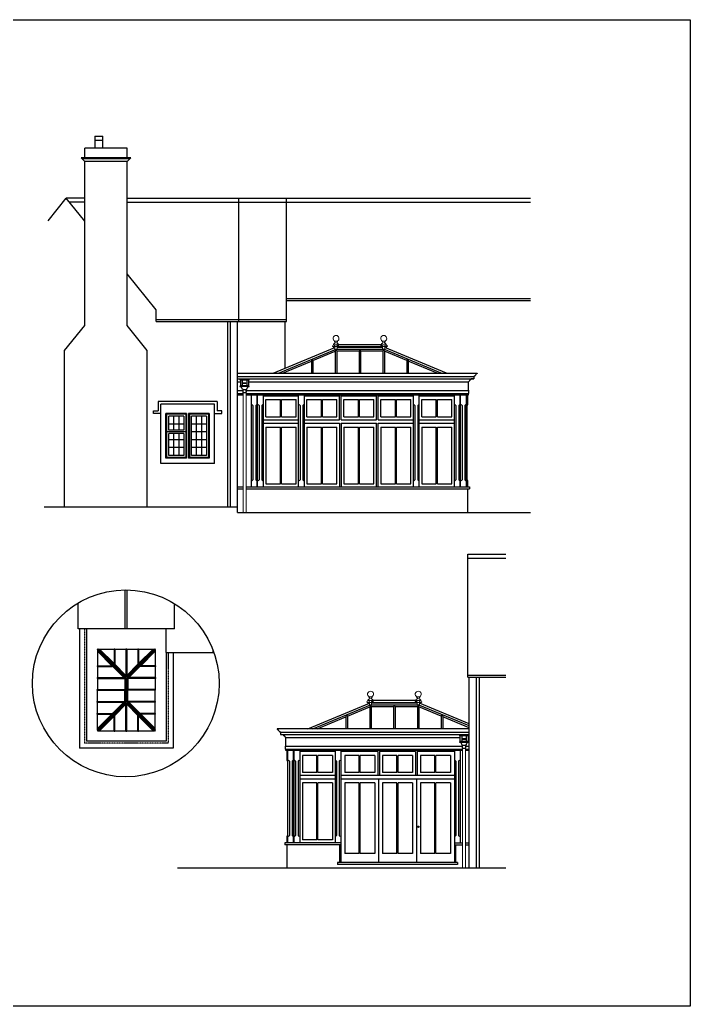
# Model space of a CAD drawing. Header units: millimetres. Extents: x -38686 to 870903, y -23218 to 232707.
# Drawn here: x 15591 to 32467, y -23218 to 1592 of the extents above; entities that cross this region are included whole.
import ezdxf

# ---------------------------------------------------------------- set-up
doc = ezdxf.new("R2010")
doc.units = ezdxf.units.MM
doc.header["$LTSCALE"] = 10
doc.linetypes.add('DASHED', pattern=[19.05, 12.7, -6.35])
for name, color, linetype in [('18 - Ladder Beam', 6, 'Continuous'), ('40 - Detail Outline', 142, 'Continuous'), ('Map', 7, 'Continuous'), ('Orangery', 251, 'Continuous'), ('PDF6_Geometry', 7, 'Continuous')]:
    doc.layers.add(name, color=color, linetype=linetype)

msp = doc.modelspace()

# ---------------------------------------------------------------- linework, layer by layer
at = {"color": 140, "linetype": 'Continuous', "lineweight": 5, "ltscale": 10, "transparency": 33554687}
for p, q in [((23519.297, -6491.071), (23584.297, -6491.071)), ((24784.297, -6491.071), (24719.297, -6491.071)), ((24387.994, -15437.868), (24452.994, -15437.868)), ((25652.994, -15437.868), (25587.994, -15437.868))]:
    msp.add_line(p, q, dxfattribs=at)
at = {"color": 140, "transparency": 33554687}
for p, q in [((21134.094, -7435.732), (21134.094, -7458.532)), ((21191.857, -7435.732), (21191.857, -7635.732)), ((21306.33, -7435.732), (21306.33, -7635.732)), ((21364.094, -7435.732), (21364.094, -7458.532)), ((21145.094, -7470.532), (21142.094, -7470.532)), ((21353.094, -7470.532), (21145.094, -7470.532)), ((21145.094, -7470.532), (21145.094, -7615.732)), ((21353.094, -7615.732), (21145.094, -7615.732)), ((21353.094, -7635.732), (21145.094, -7635.732)), ((21353.094, -7470.532), (21353.094, -7615.732)), ((21356.094, -7470.532), (21353.094, -7470.532)), ((21210.994, -7705.732), (21199.094, -7705.732)), ((21299.094, -7705.732), (21287.194, -7705.732)), ((26657.711, -16382.528), (26657.711, -16405.328)), ((26668.711, -16417.328), (26665.711, -16417.328)), ((26876.711, -16417.328), (26668.711, -16417.328)), ((26668.711, -16417.328), (26668.711, -16562.528)), ((26876.711, -16562.528), (26668.711, -16562.528)), ((26876.711, -16582.528), (26668.711, -16582.528)), ((26715.475, -16382.528), (26715.475, -16582.528)), ((26829.947, -16382.528), (26829.947, -16582.528)), ((26876.711, -16417.328), (26876.711, -16562.528)), ((26879.711, -16417.328), (26876.711, -16417.328)), ((26887.711, -16382.528), (26887.711, -16405.328)), ((26734.611, -16652.528), (26722.711, -16652.528)), ((26822.711, -16652.528), (26810.811, -16652.528))]:
    msp.add_line(p, q, dxfattribs=at)
for points in [[(21292.344, -7725.232), (21292.344, -7716.232, 0.414213562), (21291.844, -7715.732), (21206.344, -7715.732, 0.414213562), (21205.844, -7716.232), (21205.844, -7725.232)], [(21205.844, -7771.732), (21205.844, -7780.732, 0.414213562), (21206.344, -7781.232), (21291.844, -7781.232, 0.414213562), (21292.344, -7780.732), (21292.344, -7771.732)], [(26815.961, -16672.028), (26815.961, -16663.028, 0.414213562), (26815.461, -16662.528), (26729.961, -16662.528, 0.414213562), (26729.461, -16663.028), (26729.461, -16672.028)], [(26729.461, -16718.528), (26729.461, -16727.528, 0.414213562), (26729.961, -16728.028), (26815.461, -16728.028, 0.414213562), (26815.961, -16727.528), (26815.961, -16718.528)]]:
    msp.add_lwpolyline(points, format="xyb", dxfattribs=at)
for points in [[(21205.844, -7735.232), (21205.844, -7761.732)], [(21210.994, -7715.732), (21210.994, -7705.732)], [(21287.194, -7705.732), (21287.194, -7715.732)], [(21292.344, -7761.732), (21292.344, -7735.232)], [(26729.461, -16682.028), (26729.461, -16708.528)], [(26734.611, -16662.528), (26734.611, -16652.528)], [(26810.811, -16652.528), (26810.811, -16662.528)], [(26815.961, -16708.528), (26815.961, -16682.028)]]:
    msp.add_lwpolyline(points, dxfattribs=at)
for centre, radius, start, end in [((21126.629, -7472.175), 15.552, 6.0652185, 61.3149165), ((21139.372, -7626.185), 5.297, 81.0991638, 175.0933338), ((21139.372, -7625.279), 5.297, 184.9066662, 278.9008362), ((21145.525, -7621.049), 5.335, 94.6394243, 178.9497316), ((21145.525, -7630.414), 5.335, 181.0502684, 265.3605757), ((21116.664, -7713.492), 82.794, 5.3780282, 69.9172131), ((21381.523, -7713.492), 82.794, 110.0827869, 174.6219718), ((21352.662, -7621.049), 5.335, 1.0502684, 85.3605757), ((21352.662, -7630.414), 5.335, 274.6394243, 358.9497316), ((21371.559, -7472.175), 15.552, 118.6850835, 173.9347815), ((21358.816, -7626.185), 5.297, 4.9066662, 98.9008362), ((21358.816, -7625.279), 5.297, 261.0991638, 355.0933338), ((21205.844, -7730.232), 5, 90, 270), ((21205.844, -7766.732), 5, 90, 270), ((21292.344, -7730.232), 5, 270, 90), ((21292.344, -7766.732), 5, 270, 90), ((26650.246, -16418.972), 15.552, 6.0652185, 61.3149165), ((26662.989, -16572.982), 5.297, 81.0991638, 175.0933338), ((26662.989, -16572.075), 5.297, 184.9066662, 278.9008362), ((26669.142, -16567.846), 5.335, 94.6394243, 178.9497316), ((26669.142, -16577.211), 5.335, 181.0502684, 265.3605757), ((26640.281, -16660.288), 82.794, 5.3780282, 69.9172131), ((26905.141, -16660.288), 82.794, 110.0827869, 174.6219718), ((26876.279, -16567.846), 5.335, 1.0502684, 85.3605757), ((26876.279, -16577.211), 5.335, 274.6394243, 358.9497316), ((26895.176, -16418.972), 15.552, 118.6850835, 173.9347815), ((26882.433, -16572.982), 5.297, 4.9066662, 98.9008362), ((26882.433, -16572.075), 5.297, 261.0991638, 355.0933338), ((26729.461, -16677.028), 5, 90, 270), ((26729.461, -16713.528), 5, 90, 270), ((26815.961, -16677.028), 5, 270, 90), ((26815.961, -16713.528), 5, 270, 90)]:
    msp.add_arc(centre, radius, start, end, dxfattribs=at)
at = {"layer": '18 - Ladder Beam', "color": 140, "ltscale": 20, "transparency": 33554687}
for points in [[(21285.094, -7559.274), (21213.094, -7559.274), (21213.094, -7537.274), (21285.094, -7537.274)], [(26808.711, -16506.071), (26736.711, -16506.071), (26736.711, -16484.071), (26808.711, -16484.071)]]:
    msp.add_lwpolyline(points, close=True, dxfattribs=at)
at = {"layer": '40 - Detail Outline', "color": 140, "linetype": 'Continuous', "lineweight": 5, "transparency": 33554687}
for p, q in [((23484.297, -6628.071), (23484.297, -6665.962)), ((23523.838, -6628.071), (23523.838, -6703.703)), ((23579.757, -6628.071), (23579.757, -6692.129)), ((24723.838, -6628.071), (24723.838, -6692.129)), ((24779.757, -6628.071), (24779.757, -6703.703)), ((24819.297, -6628.071), (24819.297, -6665.962)), ((24352.994, -15574.868), (24352.994, -15612.759)), ((24392.535, -15574.868), (24392.535, -15650.5)), ((24448.454, -15574.868), (24448.454, -15638.925)), ((25592.535, -15574.868), (25592.535, -15638.925)), ((25648.454, -15574.868), (25648.454, -15650.5)), ((25687.994, -15574.868), (25687.994, -15612.759))]:
    msp.add_line(p, q, dxfattribs=at)
at = {"layer": '40 - Detail Outline', "color": 140, "linetype": 'Continuous', "lineweight": 5, "ltscale": 10, "transparency": 33554687}
for p, q in [((23612.375, -6628.067), (24673.047, -6628.071)), ((24481.073, -15574.864), (25541.744, -15574.868))]:
    msp.add_line(p, q, dxfattribs=at)
at = {"layer": '40 - Detail Outline', "color": 140, "ltscale": 10, "transparency": 33554687}
for p, q in [((24688.297, -6584.071), (23615.297, -6584.071)), ((21071.797, -7292.732), (27102.797, -7292.732)), ((21071.797, -7377.732), (27032.797, -7377.732)), ((21071.797, -7435.732), (27015.797, -7435.732)), ((21071.797, -7510.732), (21145.094, -7510.732)), ((21353.094, -7510.732), (26891.797, -7510.732)), ((25556.994, -15530.868), (24483.994, -15530.868)), ((22139.494, -16324.528), (26900.494, -16324.528)), ((22154.494, -16382.528), (26900.494, -16382.528)), ((22280.494, -16457.528), (26668.711, -16457.528)), ((26876.711, -16457.528), (26900.494, -16457.528))]:
    msp.add_line(p, q, dxfattribs=at)
at = {"layer": '40 - Detail Outline', "color": 140, "lineweight": 5, "ltscale": 10, "transparency": 33554687}
for p, q in [((21210.994, -7781.232), (21210.994, -10797.732)), ((21287.194, -7781.232), (21287.194, -10797.732)), ((26734.611, -16728.028), (26734.611, -19744.528)), ((26810.811, -16728.028), (26810.811, -19744.528))]:
    msp.add_line(p, q, dxfattribs=at)
at = {"layer": '40 - Detail Outline', "color": 140, "linetype": 'Continuous', "lineweight": 5, "ltscale": 10, "transparency": 33554687}
for points in [[(23488.297, -6584.071, -0.414213562), (23484.297, -6580.071, -0.322092217), (23495.797, -6564.071), (23495.797, -6553.071, 0.000000105), (23495.797, -6553.071, 0.067458989), (23511.315, -6550.968, 0.079812445), (23523.374, -6545.456, 0.107118114), (23532.131, -6536.414, 0.139887381), (23534.797, -6527.071, 0.000001589), (23534.797, -6527.071, 0.120011217), (23533.533, -6521.88, 0.104956733), (23529.672, -6517.172, 0.088922687), (23524.158, -6514.178, 0.080166898), (23517.297, -6513.071), (23517.297, -6505.071), (23512.26, -6505.071), (23511.761, -6504.602, -0.292778523), (23519.297, -6491.071, -0.797723237), (23551.797, -6348.479, -0.797723237), (23584.297, -6491.071, -0.292778523), (23591.834, -6504.602), (23591.335, -6505.071), (23586.297, -6505.071), (23586.297, -6513.071, 0.080166898), (23579.437, -6514.178, 0.088922687), (23573.923, -6517.172, 0.104956733), (23570.061, -6521.88, 0.120011217), (23568.797, -6527.071, 0.000001589), (23568.797, -6527.071, 0.139887381), (23571.463, -6536.414, 0.107118114), (23580.22, -6545.456, 0.079812445), (23592.28, -6550.968, 0.067458989), (23607.797, -6553.071, 0.000000105), (23607.797, -6553.071), (23607.797, -6564.071, -0.322092217), (23619.297, -6580.071, -0.414213562), (23615.297, -6584.071)], [(24815.297, -6584.071, 0.414213562), (24819.297, -6580.071, 0.322092217), (24807.797, -6564.071), (24807.797, -6553.071, -0.000000105), (24807.797, -6553.071, -0.067458989), (24792.28, -6550.968, -0.079812445), (24780.22, -6545.456, -0.107118114), (24771.463, -6536.414, -0.139887381), (24768.797, -6527.071, -0.000001589), (24768.797, -6527.071, -0.120011217), (24770.061, -6521.88, -0.104956733), (24773.923, -6517.172, -0.088922687), (24779.437, -6514.178, -0.080166898), (24786.297, -6513.071), (24786.297, -6505.071), (24791.335, -6505.071), (24791.834, -6504.602, 0.292778523), (24784.297, -6491.071, 0.797723237), (24751.797, -6348.479, 0.797723237), (24719.297, -6491.071, 0.292778523), (24711.761, -6504.602), (24712.26, -6505.071), (24717.297, -6505.071), (24717.297, -6513.071, -0.080166898), (24724.158, -6514.178, -0.088922687), (24729.672, -6517.172, -0.104956733), (24733.533, -6521.88, -0.120011217), (24734.797, -6527.071, -0.000001589), (24734.797, -6527.071, -0.139887381), (24732.131, -6536.414, -0.107118114), (24723.374, -6545.456, -0.079812445), (24711.315, -6550.968, -0.067458989), (24695.797, -6553.071, -0.000000105), (24695.797, -6553.071), (24695.797, -6564.071, 0.322092217), (24684.297, -6580.071, 0.414213562), (24688.297, -6584.071)], [(24356.994, -15530.868, -0.414213562), (24352.994, -15526.868, -0.322092217), (24364.494, -15510.868), (24364.494, -15499.868, 0.000000105), (24364.494, -15499.868, 0.067458989), (24380.012, -15497.765, 0.079812445), (24392.071, -15492.253, 0.107118114), (24400.828, -15483.211, 0.139887381), (24403.494, -15473.868, 0.000001589), (24403.494, -15473.868, 0.120011217), (24402.23, -15468.677, 0.104956733), (24398.369, -15463.969, 0.088922687), (24392.855, -15460.975, 0.080166898), (24385.994, -15459.868), (24385.994, -15451.868), (24380.957, -15451.868), (24380.458, -15451.399, -0.292778523), (24387.994, -15437.868, -0.797723237), (24420.494, -15295.276, -0.797723237), (24452.994, -15437.868, -0.292778523), (24460.531, -15451.399), (24460.032, -15451.868), (24454.994, -15451.868), (24454.994, -15459.868, 0.080166898), (24448.134, -15460.975, 0.088922687), (24442.62, -15463.969, 0.104956733), (24438.759, -15468.677, 0.120011217), (24437.494, -15473.868, 0.000001589), (24437.494, -15473.868, 0.139887381), (24440.16, -15483.211, 0.107118114), (24448.917, -15492.253, 0.079812445), (24460.977, -15497.765, 0.067458989), (24476.494, -15499.868, 0.000000105), (24476.494, -15499.868), (24476.494, -15510.868, -0.322092217), (24487.994, -15526.868, -0.414213562), (24483.994, -15530.868)], [(25683.994, -15530.868, 0.414213562), (25687.994, -15526.868, 0.322092217), (25676.494, -15510.868), (25676.494, -15499.868, -0.000000105), (25676.494, -15499.868, -0.067458989), (25660.977, -15497.765, -0.079812445), (25648.917, -15492.253, -0.107118114), (25640.16, -15483.211, -0.139887381), (25637.494, -15473.868, -0.000001589), (25637.494, -15473.868, -0.120011217), (25638.759, -15468.677, -0.104956733), (25642.62, -15463.969, -0.088922687), (25648.134, -15460.975, -0.080166898), (25654.994, -15459.868), (25654.994, -15451.868), (25660.032, -15451.868), (25660.531, -15451.399, 0.292778523), (25652.994, -15437.868, 0.797723237), (25620.494, -15295.276, 0.797723237), (25587.994, -15437.868, 0.292778523), (25580.458, -15451.399), (25580.957, -15451.868), (25585.994, -15451.868), (25585.994, -15459.868, -0.080166898), (25592.855, -15460.975, -0.088922687), (25598.369, -15463.969, -0.104956733), (25602.23, -15468.677, -0.120011217), (25603.494, -15473.868, -0.000001589), (25603.494, -15473.868, -0.139887381), (25600.828, -15483.211, -0.107118114), (25592.071, -15492.253, -0.079812445), (25580.012, -15497.765, -0.067458989), (25564.494, -15499.868, -0.000000105), (25564.494, -15499.868), (25564.494, -15510.868, 0.322092217), (25552.994, -15526.868, 0.414213562), (25556.994, -15530.868)]]:
    msp.add_lwpolyline(points, format="xyb", close=True, dxfattribs=at)
at = {"layer": '40 - Detail Outline', "color": 140, "linetype": 'Continuous', "lineweight": 5, "transparency": 33554687}
for points in [[(23551.797, -6584.071), (23496.797, -6584.071), (23488.192, -6584.977, 0.383818949), (23487.297, -6585.972), (23487.297, -6591.095, -0.402186509), (23486.338, -6592.094, 0.344319028), (23460.538, -6614.023, 0.475043803), (23471.987, -6628.071), (23473.047, -6628.071), (23551.797, -6628.071)], [(24751.797, -6584.071), (24806.797, -6584.071), (24815.402, -6584.977, -0.383818949), (24816.297, -6585.972), (24816.297, -6591.095, 0.402186509), (24817.256, -6592.094, -0.344319028), (24843.057, -6614.023, -0.475043803), (24831.607, -6628.071), (24830.547, -6628.071), (24751.797, -6628.071)], [(24420.494, -15530.868), (24365.494, -15530.868), (24356.89, -15531.774, 0.383818949), (24355.994, -15532.768), (24355.994, -15537.892, -0.402186509), (24355.035, -15538.891, 0.344319028), (24329.235, -15560.82, 0.475043803), (24340.684, -15574.868), (24341.744, -15574.868), (24420.494, -15574.868)], [(25620.494, -15530.868), (25675.494, -15530.868), (25684.099, -15531.774, -0.383818949), (25684.994, -15532.768), (25684.994, -15537.892, 0.402186509), (25685.953, -15538.891, -0.344319028), (25711.754, -15560.82, -0.475043803), (25700.304, -15574.868), (25699.244, -15574.868), (25620.494, -15574.868)]]:
    msp.add_lwpolyline(points, format="xyb", dxfattribs=at)
for points in [[(23551.797, -6584.071), (23606.797, -6584.071)], [(23612.328, -6628.071), (23551.797, -6628.071)], [(24671.987, -6628.071), (24673.047, -6628.071), (24751.797, -6628.071)], [(24751.797, -6584.071), (24696.797, -6584.071)], [(24420.494, -15530.868), (24475.494, -15530.868)], [(24481.025, -15574.868), (24420.494, -15574.868)], [(25540.684, -15574.868), (25541.744, -15574.868), (25620.494, -15574.868)], [(25620.494, -15530.868), (25565.494, -15530.868)]]:
    msp.add_lwpolyline(points, dxfattribs=at)
at = {"layer": '40 - Detail Outline', "color": 140, "ltscale": 10, "transparency": 33554687}
for points in [[(23486.248, -6762.569), (23486.248, -6762.206)], [(21071.797, -7731.483), (21201.003, -7731.483)], [(21071.797, -7807.732), (21210.994, -7807.732)], [(21287.194, -7807.732), (26889.797, -7807.732)], [(21297.185, -7731.483), (26895.797, -7731.483)], [(24354.945, -15709.366), (24354.945, -15709.003)], [(22276.494, -16678.28), (26724.62, -16678.28)], [(22282.494, -16754.528), (26734.611, -16754.528)], [(26810.811, -16754.528), (26900.494, -16754.528)], [(26820.802, -16678.28), (26900.494, -16678.28)]]:
    msp.add_lwpolyline(points, dxfattribs=at)
at = {"layer": '40 - Detail Outline', "color": 140, "linetype": 'Continuous', "transparency": 33554687}
for points in [[(27102.797, -7292.732), (27102.797, -7307.732, 0.335124978), (27067.797, -7335.232, -0.269594859), (27032.797, -7362.732), (27032.797, -7377.732, 0.414213562), (27017.797, -7392.732), (27017.797, -7435.732), (26951.797, -7435.732, -0.414213562), (26914.797, -7472.732), (26914.797, -7487.732, 0.414213562), (26891.797, -7510.732), (26881.797, -7510.732)], [(22069.494, -16239.528), (22069.494, -16254.528, -0.335124978), (22104.494, -16282.028, 0.269594859), (22139.494, -16309.528), (22139.494, -16324.528, -0.414213562), (22154.494, -16339.528), (22154.494, -16382.528), (22220.494, -16382.528, 0.414213562), (22257.494, -16419.528), (22257.494, -16434.528, -0.414213562), (22280.494, -16457.528), (22290.494, -16457.528)]]:
    msp.add_lwpolyline(points, format="xyb", dxfattribs=at)
at = {"layer": '40 - Detail Outline', "color": 140, "ltscale": 10, "transparency": 33554687}
for points in [[(26881.797, -7842.732), (26881.797, -7807.732), (26889.797, -7807.732), (26889.797, -7750.483, -0.414213562), (26895.797, -7744.483), (26895.797, -7731.483), (26881.799, -7727.732), (26881.797, -7510.732)], [(22290.494, -16789.528), (22290.494, -16754.528), (22282.494, -16754.528), (22282.494, -16697.28, 0.414213562), (22276.494, -16691.28), (22276.494, -16678.28), (22290.493, -16674.529), (22290.494, -16457.528)]]:
    msp.add_lwpolyline(points, format="xyb", dxfattribs=at)
at = {"layer": '40 - Detail Outline', "color": 140, "linetype": 'Continuous', "lineweight": 5, "transparency": 33554687}
for points in [[(23519.38, -6628.071), (23519.168, -6628.071), (23518.956, -6628.071), (23516.735, -6628.071), (23515.332, -6623.767), (23513.928, -6619.462), (23514.377, -6614.023), (23516.11, -6592.98), (23524.697, -6592.094), (23525.08, -6592.055), (23525.08, -6591.095), (23525.08, -6588.533), (23525.08, -6585.972), (23525.08, -6585.071), (23525.439, -6584.977), (23527.159, -6584.524), (23528.88, -6584.071)], [(24784.214, -6628.071), (24784.426, -6628.071), (24784.638, -6628.071), (24786.859, -6628.071), (24788.263, -6623.767), (24789.666, -6619.462), (24789.218, -6614.023), (24787.484, -6592.98), (24778.897, -6592.094), (24778.514, -6592.055), (24778.514, -6591.095), (24778.514, -6588.533), (24778.514, -6585.972), (24778.514, -6585.071), (24778.156, -6584.977), (24776.435, -6584.524), (24774.714, -6584.071)], [(24388.077, -15574.868), (24387.866, -15574.868), (24387.654, -15574.868), (24385.432, -15574.868), (24384.029, -15570.563), (24382.625, -15566.259), (24383.074, -15560.82), (24384.807, -15539.777), (24393.394, -15538.891), (24393.777, -15538.851), (24393.777, -15537.892), (24393.777, -15535.33), (24393.777, -15532.768), (24393.777, -15531.868), (24394.136, -15531.774), (24395.857, -15531.321), (24397.577, -15530.868)], [(25652.911, -15574.868), (25653.123, -15574.868), (25653.335, -15574.868), (25655.556, -15574.868), (25656.96, -15570.563), (25658.363, -15566.259), (25657.915, -15560.82), (25656.181, -15539.777), (25647.595, -15538.891), (25647.211, -15538.851), (25647.211, -15537.892), (25647.211, -15535.33), (25647.211, -15532.768), (25647.211, -15531.868), (25646.853, -15531.774), (25645.132, -15531.321), (25643.411, -15530.868)]]:
    msp.add_rational_spline(points, [1, 1, 1, 0.903262169747, 1, 0.903262169747, 1, 0.788020204157, 1, 0.721534869368, 1, 1, 1, 0.743197411366, 1, 1, 1], degree=2, knots=[0, 0, 0, 1, 1, 1.886968151, 1.886968151, 2.773936301, 2.773936301, 4.100355832, 4.100355832, 5.629915337, 5.629915337, 6.629915337, 6.629915337, 8.095834726, 8.095834726, 9.095834726, 9.095834726, 9.095834726], dxfattribs=at)
at = {"layer": '40 - Detail Outline', "color": 140, "linetype": 'Continuous', "transparency": 33554687}
for points in [[(23584.683, -6628.077), (23586.904, -6628.077), (23588.308, -6623.772), (23589.711, -6619.467), (23589.263, -6614.028), (23587.529, -6592.985), (23578.943, -6592.1), (23578.559, -6592.06), (23578.559, -6591.101), (23578.559, -6588.539), (23578.559, -6585.977), (23578.559, -6585.077), (23578.201, -6584.983), (23576.48, -6584.53), (23574.759, -6584.077)], [(23612.183, -6628.077), (23614.404, -6628.077), (23615.808, -6623.772), (23617.211, -6619.467), (23616.763, -6614.028), (23615.029, -6592.985), (23606.443, -6592.1), (23606.059, -6592.06), (23606.059, -6591.101), (23606.059, -6588.539), (23606.059, -6585.977), (23606.059, -6585.077), (23605.701, -6584.983), (23603.98, -6584.53), (23602.259, -6584.077)], [(24691.411, -6628.077), (24689.19, -6628.077), (24687.787, -6623.772), (24686.383, -6619.467), (24686.832, -6614.028), (24688.565, -6592.985), (24697.152, -6592.1), (24697.535, -6592.06), (24697.535, -6591.101), (24697.535, -6588.539), (24697.535, -6585.977), (24697.535, -6585.077), (24697.893, -6584.983), (24699.614, -6584.53), (24701.335, -6584.077)], [(24718.911, -6628.077), (24716.69, -6628.077), (24715.287, -6623.772), (24713.883, -6619.467), (24714.332, -6614.028), (24716.065, -6592.985), (24724.652, -6592.1), (24725.035, -6592.06), (24725.035, -6591.101), (24725.035, -6588.539), (24725.035, -6585.977), (24725.035, -6585.077), (24725.393, -6584.983), (24727.114, -6584.53), (24728.835, -6584.077)], [(24453.38, -15574.874), (24455.601, -15574.874), (24457.005, -15570.569), (24458.408, -15566.264), (24457.96, -15560.825), (24456.226, -15539.782), (24447.64, -15538.897), (24447.256, -15538.857), (24447.256, -15537.897), (24447.256, -15535.336), (24447.256, -15532.774), (24447.256, -15531.874), (24446.898, -15531.779), (24445.177, -15531.327), (24443.456, -15530.874)], [(24480.88, -15574.874), (24483.101, -15574.874), (24484.505, -15570.569), (24485.908, -15566.264), (24485.46, -15560.825), (24483.726, -15539.782), (24475.14, -15538.897), (24474.756, -15538.857), (24474.756, -15537.897), (24474.756, -15535.336), (24474.756, -15532.774), (24474.756, -15531.874), (24474.398, -15531.779), (24472.677, -15531.327), (24470.956, -15530.874)], [(25560.108, -15574.874), (25557.887, -15574.874), (25556.484, -15570.569), (25555.08, -15566.264), (25555.529, -15560.825), (25557.262, -15539.782), (25565.849, -15538.897), (25566.232, -15538.857), (25566.232, -15537.897), (25566.232, -15535.336), (25566.232, -15532.774), (25566.232, -15531.874), (25566.591, -15531.779), (25568.312, -15531.327), (25570.032, -15530.874)], [(25587.608, -15574.874), (25585.387, -15574.874), (25583.984, -15570.569), (25582.58, -15566.264), (25583.029, -15560.825), (25584.762, -15539.782), (25593.349, -15538.897), (25593.732, -15538.857), (25593.732, -15537.897), (25593.732, -15535.336), (25593.732, -15532.774), (25593.732, -15531.874), (25594.091, -15531.779), (25595.812, -15531.327), (25597.532, -15530.874)]]:
    msp.add_rational_spline(points, [1, 0.903262169747, 1, 0.903262169747, 1, 0.788020204157, 1, 0.721534869369, 1, 1, 1, 0.743197411372, 1, 1, 1], degree=2, knots=[0, 0, 0, 0.886968151, 0.886968151, 1.773936301, 1.773936301, 3.100355832, 3.100355832, 4.629915337, 4.629915337, 5.629915337, 5.629915337, 7.095834725, 7.095834725, 8.095834725, 8.095834725, 8.095834725], dxfattribs=at)
at = {"layer": 'Map', "color": 140, "ltscale": 10, "transparency": 33554687}
for p, q in [((17478.389, -1333.452), (17687, -1333.452)), ((17493.389, -1640.152), (17493.389, -1333.452)), ((17493.389, -1438.095), (17672, -1438.095)), ((17672, -1333.452), (17672, -1640.152)), ((18294.767, -1640.152), (17228.258, -1640.152)), ((17228.258, -1878.205), (17228.258, -1640.152)), ((18294.767, -1878.205), (18294.767, -1640.152)), ((18389.305, -1878.205), (17133.719, -1878.205)), ((17228.258, -1972.744), (17133.719, -1878.205)), ((18365.04, -1902.471), (17157.985, -1902.471)), ((18294.767, -1972.744), (17228.258, -1972.744)), ((17228.258, -6099.081), (17228.258, -1972.744)), ((18294.767, -1972.744), (18389.305, -1878.205)), ((18294.767, -6099.081), (18294.767, -1972.744)), ((16306.491, -3463.045), (16761.847, -2898.464)), ((17228.258, -2898.464), (16761.847, -2898.464)), ((17228.258, -3476.753), (16761.847, -2898.464)), ((18294.767, -2898.464), (22301.797, -2898.464)), ((21101.797, -5997.732), (21101.797, -2898.464)), ((22301.797, -5997.732), (22301.797, -2898.464)), ((17228.258, -2998.464), (16842.5, -2998.464)), ((18294.767, -2998.464), (22301.797, -2998.464)), ((19026.634, -5706.504), (18294.767, -4799.084)), ((19026.634, -5997.732), (19026.634, -5706.504)), ((19026.634, -5947.732), (21101.797, -5947.732)), ((21101.797, -5947.732), (22301.797, -5947.732)), ((16721.228, -6727.732), (17228.258, -6099.081)), ((18801.797, -6727.732), (18294.767, -6099.081)), ((19026.634, -5997.732), (21101.797, -5997.732)), ((20820.301, -5997.732), (20820.301, -10657.732)), ((20890.301, -5997.732), (20890.301, -10657.732)), ((21071.797, -10797.732), (21071.797, -5997.732)), ((21101.797, -5997.732), (22301.797, -5997.732)), ((22271.797, -7168.196), (22271.797, -5997.732)), ((21971.141, -7292.732), (23523.838, -6649.584)), ((22101.797, -7292.732), (23551.797, -6692.122)), ((23551.797, -6692.122), (24751.797, -6692.122)), ((23579.757, -6642.122), (24723.838, -6642.122)), ((26201.797, -7292.732), (24751.797, -6692.122)), ((26332.453, -7292.732), (24779.757, -6649.584)), ((16721.228, -10657.732), (16721.228, -6727.732)), ((18801.797, -10657.732), (18801.797, -6727.732)), ((22970.797, -6976.076), (23532.797, -6743.288)), ((23532.797, -6732.122), (23532.797, -7292.732)), ((23570.797, -6732.122), (23570.797, -7292.732)), ((23570.797, -6732.122), (24132.797, -6732.122)), ((24132.797, -6732.122), (24132.797, -7292.732)), ((24170.797, -6732.122), (24170.797, -7292.732)), ((24170.797, -6732.122), (24732.797, -6732.122)), ((24732.797, -6732.122), (24732.797, -7292.732)), ((24770.797, -6732.122), (24770.797, -7292.732)), ((25332.797, -6976.076), (24770.797, -6743.288)), ((22206.322, -7292.732), (22932.797, -6991.816)), ((22932.797, -6976.076), (22932.797, -7292.732)), ((22970.797, -6976.076), (22970.797, -7292.732)), ((25332.797, -6976.076), (25332.797, -7292.732)), ((25370.797, -6976.076), (25370.797, -7292.732)), ((26097.272, -7292.732), (25370.797, -6991.816)), ((21071.797, -7842.732), (21210.994, -7842.732)), ((21287.194, -7842.732), (26881.797, -7842.732)), ((21423.797, -10157.732), (21423.797, -7842.732)), ((21723.797, -10157.732), (21723.797, -7842.732)), ((21723.797, -7867.732), (22609.797, -7867.732)), ((22609.797, -10157.732), (22609.797, -7842.732)), ((22754.797, -10157.732), (22754.797, -7842.732)), ((22754.797, -7867.732), (23640.797, -7867.732)), ((23640.797, -8467.732), (23640.797, -7867.732)), ((23684.797, -8467.732), (23684.797, -7867.732)), ((23684.797, -7867.732), (24570.797, -7867.732)), ((24570.797, -8467.732), (24570.797, -7867.732)), ((24614.797, -8467.732), (24614.797, -7867.732)), ((24614.797, -7867.732), (25500.797, -7867.732)), ((25500.797, -10157.732), (25500.797, -7842.732)), ((25645.797, -10157.732), (25645.797, -7842.732)), ((25645.797, -7867.732), (26531.797, -7867.732)), ((26531.797, -10157.732), (26531.797, -7842.732)), ((26831.797, -10157.732), (26831.797, -7842.732)), ((20556.797, -8012.732), (19076.797, -8012.732)), ((19076.797, -8012.732), (19076.797, -8242.732)), ((19141.797, -9567.732), (19141.797, -8077.732)), ((20491.797, -8077.732), (19141.797, -8077.732)), ((20491.797, -9567.732), (20491.797, -8077.732)), ((20556.797, -8012.732), (20556.797, -8242.732)), ((21788.797, -7962.732), (22153.797, -7962.732)), ((21788.797, -8392.732), (21788.797, -7962.732)), ((22153.797, -8392.732), (22153.797, -7962.732)), ((22179.797, -7962.732), (22544.797, -7962.732)), ((22179.797, -8392.732), (22179.797, -7962.732)), ((22544.797, -8392.732), (22544.797, -7962.732)), ((22819.797, -7962.732), (23184.797, -7962.732)), ((22819.797, -8392.732), (22819.797, -7962.732)), ((23184.797, -8392.732), (23184.797, -7962.732)), ((23210.797, -7962.732), (23575.797, -7962.732)), ((23210.797, -8392.732), (23210.797, -7962.732)), ((23575.797, -8392.732), (23575.797, -7962.732)), ((23749.797, -8392.732), (23749.797, -7962.732)), ((23749.797, -7962.732), (24114.797, -7962.732)), ((24114.797, -8392.732), (24114.797, -7962.732)), ((24140.797, -8392.732), (24140.797, -7962.732)), ((24140.797, -7962.732), (24505.797, -7962.732)), ((24505.797, -8392.732), (24505.797, -7962.732)), ((24679.797, -7962.732), (25044.797, -7962.732)), ((24679.797, -8392.732), (24679.797, -7962.732)), ((25044.797, -8392.732), (25044.797, -7962.732)), ((25070.797, -7962.732), (25435.797, -7962.732)), ((25070.797, -8392.732), (25070.797, -7962.732)), ((25435.797, -8392.732), (25435.797, -7962.732)), ((25710.797, -7962.732), (26075.797, -7962.732)), ((25710.797, -8392.732), (25710.797, -7962.732)), ((26075.797, -8392.732), (26075.797, -7962.732)), ((26101.797, -7962.732), (26466.797, -7962.732)), ((26101.797, -8392.732), (26101.797, -7962.732)), ((26466.797, -8392.732), (26466.797, -7962.732)), ((18954.086, -8307.732), (18954.086, -8242.732)), ((18954.086, -8242.732), (19076.797, -8242.732)), ((19141.797, -8307.732), (18954.086, -8307.732)), ((19791.797, -8307.732), (19271.797, -8307.732)), ((19271.797, -9437.732), (19271.797, -8307.732)), ((19771.797, -8327.732), (19291.797, -8327.732)), ((19291.797, -9417.732), (19291.797, -8327.732)), ((19721.797, -8377.732), (19341.797, -8377.732)), ((19341.797, -8733.732), (19341.797, -8377.732)), ((19468.464, -8733.732), (19468.464, -8377.732)), ((19595.13, -8377.732), (19595.13, -8733.732)), ((19721.797, -8377.732), (19721.797, -8733.732)), ((19771.797, -8327.732), (19771.797, -9417.732)), ((19791.797, -8307.732), (19791.797, -9437.732)), ((20361.797, -8307.732), (19841.797, -8307.732)), ((19841.797, -8307.732), (19841.797, -9437.732)), ((20341.797, -8327.732), (19861.797, -8327.732)), ((19861.797, -8327.732), (19861.797, -9417.732)), ((20291.797, -8377.732), (19911.797, -8377.732)), ((19911.797, -9367.732), (19911.797, -8377.732)), ((20038.464, -9367.732), (20038.464, -8377.732)), ((20165.13, -8377.732), (20165.13, -9367.732)), ((20291.797, -8377.732), (20291.797, -9367.732)), ((20341.797, -8327.732), (20341.797, -9417.732)), ((20361.797, -8307.732), (20361.797, -9437.732)), ((20491.797, -8307.732), (20679.508, -8307.732)), ((20679.508, -8242.732), (20556.797, -8242.732)), ((20679.508, -8307.732), (20679.508, -8242.732)), ((21788.797, -8392.732), (22153.797, -8392.732)), ((22179.797, -8392.732), (22544.797, -8392.732)), ((22819.797, -8392.732), (23184.797, -8392.732)), ((23210.797, -8392.732), (23575.797, -8392.732)), ((23749.797, -8392.732), (24114.797, -8392.732)), ((24140.797, -8392.732), (24505.797, -8392.732)), ((24679.797, -8392.732), (25044.797, -8392.732)), ((25070.797, -8392.732), (25435.797, -8392.732)), ((25710.797, -8392.732), (26075.797, -8392.732)), ((26101.797, -8392.732), (26466.797, -8392.732)), ((19721.797, -8575.732), (19341.797, -8575.732)), ((20291.797, -8575.732), (19911.797, -8575.732)), ((21723.797, -8467.732), (22609.797, -8467.732)), ((21723.797, -8557.732), (22609.797, -8557.732)), ((21788.797, -8652.732), (22153.797, -8652.732)), ((21788.797, -8652.732), (21788.797, -10082.732)), ((22153.797, -10082.732), (22153.797, -8652.732)), ((22179.797, -8652.732), (22544.797, -8652.732)), ((22179.797, -10082.732), (22179.797, -8652.732)), ((22544.797, -10082.732), (22544.797, -8652.732)), ((22754.797, -8467.732), (23640.797, -8467.732)), ((22754.797, -8557.732), (23640.797, -8557.732)), ((22819.797, -8652.732), (23184.797, -8652.732)), ((22819.797, -8652.732), (22819.797, -10082.732)), ((23184.797, -10082.732), (23184.797, -8652.732)), ((23210.797, -8652.732), (23575.797, -8652.732)), ((23210.797, -10082.732), (23210.797, -8652.732)), ((23575.797, -10082.732), (23575.797, -8652.732)), ((23640.797, -8557.732), (23640.797, -10157.732)), ((23684.797, -8467.732), (24570.797, -8467.732)), ((23684.797, -8557.732), (23684.797, -10157.732)), ((23684.797, -8557.732), (24570.797, -8557.732)), ((23749.797, -8652.732), (23749.797, -10082.732)), ((23749.797, -8652.732), (24114.797, -8652.732)), ((24114.797, -10082.732), (24114.797, -8652.732)), ((24140.797, -10082.732), (24140.797, -8652.732)), ((24140.797, -8652.732), (24505.797, -8652.732)), ((24505.797, -10082.732), (24505.797, -8652.732)), ((24570.797, -10157.732), (24570.797, -8557.732)), ((24614.797, -8467.732), (25500.797, -8467.732)), ((24614.797, -10157.732), (24614.797, -8557.732)), ((24614.797, -8557.732), (25500.797, -8557.732)), ((24679.797, -8652.732), (25044.797, -8652.732)), ((24679.797, -8652.732), (24679.797, -10082.732)), ((25044.797, -10082.732), (25044.797, -8652.732)), ((25070.797, -8652.732), (25435.797, -8652.732)), ((25070.797, -10082.732), (25070.797, -8652.732)), ((25435.797, -10082.732), (25435.797, -8652.732)), ((25645.797, -8467.732), (26531.797, -8467.732)), ((25645.797, -8557.732), (26531.797, -8557.732)), ((25710.797, -8652.732), (26075.797, -8652.732)), ((25710.797, -8652.732), (25710.797, -10082.732)), ((26075.797, -10082.732), (26075.797, -8652.732)), ((26101.797, -8652.732), (26466.797, -8652.732)), ((26101.797, -10082.732), (26101.797, -8652.732)), ((26466.797, -10082.732), (26466.797, -8652.732)), ((19771.797, -8773.732), (19291.797, -8773.732)), ((19721.797, -8733.732), (19341.797, -8733.732)), ((19341.797, -9367.732), (19341.797, -8813.732)), ((19721.797, -8813.732), (19341.797, -8813.732)), ((19468.464, -9367.732), (19468.464, -8813.732)), ((19595.13, -8813.732), (19595.13, -9367.732)), ((19721.797, -8813.732), (19721.797, -9367.732)), ((20291.797, -8773.732), (19911.797, -8773.732)), ((19721.797, -8971.732), (19341.797, -8971.732)), ((19721.797, -9169.732), (19341.797, -9169.732)), ((20291.797, -8971.732), (19911.797, -8971.732)), ((20291.797, -9169.732), (19911.797, -9169.732)), ((19771.797, -9417.732), (19291.797, -9417.732)), ((19721.797, -9367.732), (19341.797, -9367.732)), ((20341.797, -9417.732), (19861.797, -9417.732)), ((20291.797, -9367.732), (19911.797, -9367.732)), ((20491.797, -9567.732), (19141.797, -9567.732)), ((19791.797, -9437.732), (19271.797, -9437.732)), ((20361.797, -9437.732), (19841.797, -9437.732)), ((21071.797, -10157.732), (21210.994, -10157.732)), ((21287.194, -10157.732), (26911.797, -10157.732)), ((21788.797, -10082.732), (22153.797, -10082.732)), ((22179.797, -10082.732), (22544.797, -10082.732)), ((22819.797, -10082.732), (23184.797, -10082.732)), ((23210.797, -10082.732), (23575.797, -10082.732)), ((23749.797, -10082.732), (24114.797, -10082.732)), ((24140.797, -10082.732), (24505.797, -10082.732)), ((24679.797, -10082.732), (25044.797, -10082.732)), ((25070.797, -10082.732), (25435.797, -10082.732)), ((25710.797, -10082.732), (26075.797, -10082.732)), ((26101.797, -10082.732), (26466.797, -10082.732)), ((26911.797, -10157.732), (26911.797, -10207.732)), ((21071.797, -10207.732), (21210.994, -10207.732)), ((21287.194, -10207.732), (26911.797, -10207.732)), ((26861.797, -10207.732), (26861.797, -10797.732)), ((16206.052, -10657.732), (21071.797, -10657.732)), ((26870.494, -11845.261), (27822.778, -11845.261)), ((26870.494, -14944.528), (26870.494, -11845.261)), ((26870.494, -11945.261), (27822.778, -11945.261)), ((18249.174, -13722.227), (18249.174, -12749.091)), ((18299.174, -13722.227), (18299.174, -12749.383)), ((17065.674, -13722.227), (17065.674, -13075.446)), ((19482.674, -13722.227), (19482.674, -13091.958)), ((19482.674, -13722.227), (17065.674, -13722.227)), ((17097.174, -13722.227), (17097.174, -16727.227)), ((17269.174, -13722.227), (17269.174, -16555.227)), ((19279.174, -14322.227), (19279.174, -13722.227)), ((17540.335, -14246.066), (17558.013, -14228.388)), ((17540.335, -14246.066), (18261.674, -14967.405)), ((17549.174, -14254.905), (17549.174, -14652.727)), ((17549.174, -14290.26), (17911.641, -14652.727)), ((17558.013, -14228.388), (18274.174, -14944.55)), ((17566.852, -14237.227), (17964.674, -14237.227)), ((17602.207, -14237.227), (17964.674, -14599.694)), ((17964.674, -14228.388), (17964.674, -14609.194)), ((17964.674, -14228.388), (17983.674, -14228.388)), ((17983.674, -14228.388), (17983.674, -14609.194)), ((17983.674, -14237.227), (18264.674, -14237.227)), ((18264.674, -14228.388), (18283.674, -14228.388)), ((18264.674, -14228.388), (18264.674, -14909.194)), ((18274.174, -14944.55), (18990.335, -14228.388)), ((18283.674, -14228.388), (18283.674, -14909.194)), ((18283.674, -14237.227), (18564.674, -14237.227)), ((18286.674, -14967.405), (19008.013, -14246.066)), ((18564.674, -14228.388), (18583.674, -14228.388)), ((18564.674, -14228.388), (18564.674, -14609.194)), ((18583.674, -14228.388), (18583.674, -14609.194)), ((18583.674, -14237.227), (18981.496, -14237.227)), ((18583.674, -14599.694), (18946.141, -14237.227)), ((18636.707, -14652.727), (18999.174, -14290.26)), ((18990.335, -14228.388), (19008.013, -14246.066)), ((18999.174, -14254.905), (18999.174, -14652.727)), ((19279.174, -14314.227), (19279.174, -16555.227)), ((19279.174, -14322.227), (20478.201, -14322.227)), ((19451.174, -14322.227), (19451.174, -16727.227)), ((20459.174, -14322.227), (20459.174, -14269.892)), ((17980.891, -14615.912), (18264.674, -14899.694)), ((18283.674, -14899.694), (18567.456, -14615.912)), ((17540.335, -14652.727), (17921.141, -14652.727)), ((17540.335, -14652.727), (17540.335, -14671.727)), ((17540.335, -14671.727), (17921.141, -14671.727)), ((17549.174, -14671.727), (17549.174, -14952.727)), ((17927.858, -14668.945), (18211.641, -14952.727)), ((18336.707, -14952.727), (18620.489, -14668.945)), ((19008.013, -14652.727), (18627.207, -14652.727)), ((19008.013, -14671.727), (18627.207, -14671.727)), ((18999.174, -14671.727), (18999.174, -14952.727)), ((19008.013, -14652.727), (19008.013, -14671.727)), ((17540.335, -14952.727), (17540.335, -14971.727)), ((17540.335, -14952.727), (18221.141, -14952.727)), ((17540.335, -14971.727), (18221.141, -14971.727)), ((17549.174, -14971.727), (17549.174, -15252.727)), ((18227.858, -14968.945), (18236.674, -14977.76)), ((18236.674, -14977.76), (18236.674, -15252.727)), ((18261.674, -14967.405), (18261.674, -15262.227)), ((18286.674, -14967.405), (18286.674, -15262.227)), ((18311.674, -14977.76), (18320.489, -14968.945)), ((18311.674, -14977.76), (18311.674, -15252.727)), ((19008.013, -14952.727), (18327.207, -14952.727)), ((19008.013, -14971.727), (18327.207, -14971.727)), ((18999.174, -14971.727), (18999.174, -15252.727)), ((19008.013, -14952.727), (19008.013, -14971.727)), ((26870.494, -14894.528), (27822.778, -14894.528)), ((26870.494, -14944.528), (27822.778, -14944.528)), ((26900.494, -19744.528), (26900.494, -14944.528)), ((27081.494, -14944.528), (27081.494, -19748.123)), ((27151.494, -14944.528), (27151.494, -19748.123)), ((17540.335, -15271.727), (17540.335, -15252.727)), ((17540.335, -15252.727), (18236.674, -15252.727)), ((17540.335, -15271.727), (18236.674, -15271.727)), ((17549.174, -15552.727), (17549.174, -15271.727)), ((18236.674, -15546.694), (18236.674, -15271.727)), ((18261.674, -15557.05), (18261.674, -15262.227)), ((18286.674, -15557.05), (18286.674, -15262.227)), ((19008.013, -15252.727), (18311.674, -15252.727)), ((18311.674, -15546.694), (18311.674, -15271.727)), ((19008.013, -15271.727), (18311.674, -15271.727)), ((18999.174, -15552.727), (18999.174, -15271.727)), ((19008.013, -15271.727), (19008.013, -15252.727)), ((17540.335, -15571.727), (17540.335, -15552.727)), ((17540.335, -15552.727), (18221.141, -15552.727)), ((17540.335, -16278.388), (18261.674, -15557.05)), ((17540.335, -15571.727), (18221.141, -15571.727)), ((17549.174, -15852.727), (17549.174, -15571.727)), ((17558.013, -16296.066), (18274.174, -15579.905)), ((17927.858, -15855.51), (18211.641, -15571.727)), ((17980.891, -15908.543), (18264.674, -15624.76)), ((18227.858, -15555.51), (18236.674, -15546.694)), ((18264.674, -16296.066), (18264.674, -15615.26)), ((18274.174, -15579.905), (18990.335, -16296.066)), ((18283.674, -16296.066), (18283.674, -15615.26)), ((18283.674, -15624.76), (18567.456, -15908.543)), ((18286.674, -15557.05), (19008.013, -16278.388)), ((18311.674, -15546.694), (18320.489, -15555.51)), ((19008.013, -15552.727), (18327.207, -15552.727)), ((19008.013, -15571.727), (18327.207, -15571.727)), ((18336.707, -15571.727), (18620.489, -15855.51)), ((18999.174, -15852.727), (18999.174, -15571.727)), ((19008.013, -15571.727), (19008.013, -15552.727)), ((22839.838, -16239.528), (24392.535, -15596.38)), ((24448.454, -15588.919), (25592.535, -15588.919)), ((26900.494, -16114.993), (25648.454, -15596.38)), ((17540.335, -15852.727), (17921.141, -15852.727)), ((17540.335, -15871.727), (17540.335, -15852.727)), ((17540.335, -15871.727), (17921.141, -15871.727)), ((17549.174, -16269.55), (17549.174, -15871.727)), ((17549.174, -16234.194), (17911.641, -15871.727)), ((19008.013, -15852.727), (18627.207, -15852.727)), ((19008.013, -15871.727), (18627.207, -15871.727)), ((18636.707, -15871.727), (18999.174, -16234.194)), ((18999.174, -16269.55), (18999.174, -15871.727)), ((19008.013, -15871.727), (19008.013, -15852.727)), ((22970.494, -16239.528), (24420.494, -15638.919)), ((23839.494, -15922.873), (24401.494, -15690.085)), ((24401.494, -15678.919), (24401.494, -16239.528)), ((24420.494, -15638.919), (25620.494, -15638.919)), ((24439.494, -15678.919), (24439.494, -16239.528)), ((24439.494, -15678.919), (25001.494, -15678.919)), ((25001.494, -15678.919), (25001.494, -16239.528)), ((25039.494, -15678.919), (25039.494, -16239.528)), ((25039.494, -15678.919), (25601.494, -15678.919)), ((25601.494, -15678.919), (25601.494, -16239.528)), ((26900.494, -16169.112), (25620.494, -15638.919)), ((25639.494, -15678.919), (25639.494, -16239.528)), ((26201.494, -15922.873), (25639.494, -15690.085)), ((17602.207, -16287.227), (17964.674, -15924.76)), ((17964.674, -16296.066), (17964.674, -15915.26)), ((17983.674, -16296.066), (17983.674, -15915.26)), ((18564.674, -16296.066), (18564.674, -15915.26)), ((18583.674, -16296.066), (18583.674, -15915.26)), ((18583.674, -15924.76), (18946.141, -16287.227)), ((23075.019, -16239.528), (23801.494, -15938.613)), ((23801.494, -15922.873), (23801.494, -16239.528)), ((23839.494, -15922.873), (23839.494, -16239.528)), ((26201.494, -15922.873), (26201.494, -16239.528)), ((26239.494, -15922.873), (26239.494, -16239.528)), ((26900.494, -16212.408), (26239.494, -15938.613)), ((17540.335, -16278.388), (17558.013, -16296.066)), ((17566.852, -16287.227), (17964.674, -16287.227)), ((17964.674, -16296.066), (17983.674, -16296.066)), ((17983.674, -16287.227), (18264.674, -16287.227)), ((18264.674, -16296.066), (18283.674, -16296.066)), ((18283.674, -16287.227), (18564.674, -16287.227)), ((18564.674, -16296.066), (18583.674, -16296.066)), ((18583.674, -16287.227), (18981.496, -16287.227)), ((18990.335, -16296.066), (19008.013, -16278.388)), ((26900.494, -16239.528), (22069.494, -16239.528)), ((19279.174, -16555.227), (17269.174, -16555.227)), ((19451.174, -16727.227), (17097.174, -16727.227)), ((26734.611, -16789.528), (22290.494, -16789.528)), ((22340.494, -19104.528), (22340.494, -16789.528)), ((22640.494, -16789.528), (22640.494, -19104.528)), ((23526.494, -16814.528), (22640.494, -16814.528)), ((23526.494, -16789.528), (23526.494, -19104.528)), ((23671.494, -16789.528), (23671.494, -19604.528)), ((24601.994, -16814.528), (23671.494, -16814.528)), ((24601.994, -16814.528), (24601.994, -17414.528)), ((24645.994, -16814.528), (24645.994, -17414.528)), ((25553.494, -16814.528), (24645.994, -16814.528)), ((25553.494, -16814.528), (25553.494, -17414.528)), ((25597.494, -16814.528), (25597.494, -17414.528)), ((26530.494, -16814.528), (25597.494, -16814.528)), ((26530.494, -16789.528), (26530.494, -19604.528)), ((26675.494, -16789.528), (26675.494, -19104.528)), ((26900.494, -16789.528), (26810.811, -16789.528)), ((23070.494, -16909.528), (22705.494, -16909.528)), ((22705.494, -16909.528), (22705.494, -17339.528)), ((23070.494, -17339.528), (23070.494, -16909.528)), ((23461.494, -16909.528), (23096.494, -16909.528)), ((23096.494, -17339.528), (23096.494, -16909.528)), ((23461.494, -16909.528), (23461.494, -17339.528)), ((24136.494, -16909.528), (23771.494, -16909.528)), ((23771.494, -16909.528), (23771.494, -17339.528)), ((24136.494, -17339.528), (24136.494, -16909.528)), ((24527.494, -16909.528), (24162.494, -16909.528)), ((24162.494, -17339.528), (24162.494, -16909.528)), ((24527.494, -16909.528), (24527.494, -17339.528)), ((25085.494, -16909.528), (24720.494, -16909.528)), ((24720.494, -16909.528), (24720.494, -17339.528)), ((25085.494, -17339.528), (25085.494, -16909.528)), ((25476.494, -16909.528), (25111.494, -16909.528)), ((25111.494, -17339.528), (25111.494, -16909.528)), ((25476.494, -16909.528), (25476.494, -17339.528)), ((26039.494, -16909.528), (25674.494, -16909.528)), ((25674.494, -16909.528), (25674.494, -17339.528)), ((26039.494, -17339.528), (26039.494, -16909.528)), ((26430.494, -16909.528), (26065.494, -16909.528)), ((26065.494, -17339.528), (26065.494, -16909.528)), ((26430.494, -16909.528), (26430.494, -17339.528)), ((23070.494, -17339.528), (22705.494, -17339.528)), ((23461.494, -17339.528), (23096.494, -17339.528)), ((24136.494, -17339.528), (23771.494, -17339.528)), ((24527.494, -17339.528), (24162.494, -17339.528)), ((25085.494, -17339.528), (24720.494, -17339.528)), ((25476.494, -17339.528), (25111.494, -17339.528)), ((26039.494, -17339.528), (25674.494, -17339.528)), ((26430.494, -17339.528), (26065.494, -17339.528)), ((23526.494, -17414.528), (22640.494, -17414.528)), ((23526.494, -17504.528), (22640.494, -17504.528)), ((22705.494, -17599.528), (22705.494, -19029.528)), ((23070.494, -17599.528), (22705.494, -17599.528)), ((23070.494, -19029.528), (23070.494, -17599.528)), ((23461.494, -17599.528), (23096.494, -17599.528)), ((23096.494, -19029.528), (23096.494, -17599.528)), ((23461.494, -17599.528), (23461.494, -19029.528)), ((26530.494, -17414.528), (23671.494, -17414.528)), ((26530.494, -17504.528), (23671.494, -17504.528)), ((23771.494, -17599.528), (23771.494, -19379.528)), ((24136.494, -17599.528), (23771.494, -17599.528)), ((24136.494, -19379.528), (24136.494, -17599.528)), ((24527.494, -17599.528), (24162.494, -17599.528)), ((24162.494, -19379.528), (24162.494, -17599.528)), ((24527.494, -17599.528), (24527.494, -19379.528)), ((24623.994, -17504.528), (24623.994, -19604.528)), ((24720.494, -17599.528), (24720.494, -19379.528)), ((24720.494, -17599.528), (24720.494, -19379.528)), ((25085.494, -17599.528), (24720.494, -17599.528)), ((25085.494, -19379.528), (25085.494, -17599.528)), ((25476.494, -17599.528), (25111.494, -17599.528)), ((25111.494, -19379.528), (25111.494, -17599.528)), ((25476.494, -17599.528), (25476.494, -19379.528)), ((25575.494, -17504.528), (25575.494, -19604.528)), ((25674.494, -17599.528), (25674.494, -19379.528)), ((26039.494, -17599.528), (25674.494, -17599.528)), ((26039.494, -19379.528), (26039.494, -17599.528)), ((26430.494, -17599.528), (26065.494, -17599.528)), ((26065.494, -19379.528), (26065.494, -17599.528)), ((26430.494, -17599.528), (26430.494, -19379.528)), ((23070.494, -19029.528), (22705.494, -19029.528)), ((23461.494, -19029.528), (23096.494, -19029.528)), ((23671.494, -19104.528), (22260.494, -19104.528)), ((22260.494, -19104.528), (22260.494, -19154.528)), ((23671.494, -19154.528), (22260.494, -19154.528)), ((22310.494, -19154.528), (22310.494, -19744.528)), ((23639.494, -19154.528), (23639.494, -19604.528)), ((26530.494, -19104.528), (26734.611, -19104.528)), ((26530.494, -19154.528), (26734.611, -19154.528)), ((26562.494, -19154.528), (26562.494, -19604.528)), ((26810.811, -19104.528), (26900.494, -19104.528)), ((26810.811, -19154.528), (26900.494, -19154.528)), ((24136.494, -19379.528), (23771.494, -19379.528)), ((24527.494, -19379.528), (24162.494, -19379.528)), ((25085.494, -19379.528), (24720.494, -19379.528)), ((25476.494, -19379.528), (25111.494, -19379.528)), ((26039.494, -19379.528), (25674.494, -19379.528)), ((26430.494, -19379.528), (26065.494, -19379.528)), ((27822.778, -19744.528), (19559.824, -19744.528)), ((26612.494, -19604.528), (23589.494, -19604.528)), ((23589.494, -19604.528), (23589.494, -19654.528)), ((26612.494, -19654.528), (23589.494, -19654.528)), ((26612.494, -19604.528), (26612.494, -19654.528))]:
    msp.add_line(p, q, dxfattribs=at)
at = {"layer": 'Map', "color": 140, "ltscale": 10, "transparency": 33554559}
for p, q in [((22301.797, -2898.464), (28445.971, -2898.464)), ((22301.797, -2998.464), (28445.971, -2998.464)), ((22301.797, -5417.528), (28445.971, -5417.528)), ((22301.797, -5467.528), (28445.971, -5467.528))]:
    msp.add_line(p, q, dxfattribs=at)
at = {"layer": 'Map', "color": 140, "linetype": 'Continuous', "ltscale": 0.1, "transparency": 33554687}
msp.add_line((21071.797, -10797.732), (28445.971, -10797.732), dxfattribs=at)
at = {"layer": 'Map', "color": 140, "linetype": 'DASHED', "ltscale": 0.02, "transparency": 33554687}
for p, q in [((17222.174, -13722.227), (17222.174, -16602.227)), ((19326.174, -14322.227), (19326.174, -16602.227)), ((19326.174, -16602.227), (17222.174, -16602.227))]:
    msp.add_line(p, q, dxfattribs=at)
at = {"layer": 'Map', "color": 2, "ltscale": 10}
msp.add_lwpolyline([(281.253, 1591.841), (32467.097, 1591.841), (32467.097, -23218.033), (281.253, -23218.033)], close=True, dxfattribs=at)
at = {"layer": 'Map', "color": 140, "ltscale": 10, "transparency": 33554687}
for centre, radius in [((18260.407, -15098.933), 2349.869), ((25624.994, -18704.528), 18.636)]:
    msp.add_circle(centre, radius, dxfattribs=at)
for centre, radius, start, end in [((23551.797, -6732.122), 19, 0, 180), ((24151.797, -6732.122), 19, 0, 180), ((24751.797, -6732.122), 19, 0, 180), ((22951.797, -6976.076), 19, 0, 180), ((25351.797, -6976.076), 19, 0, 180), ((17974.174, -14609.194), 9.5, 180, 0), ((18574.174, -14609.194), 9.5, 180, 0), ((17921.141, -14662.227), 9.5, 270, 90), ((18627.207, -14662.227), 9.5, 90, 270), ((18221.141, -14962.227), 9.5, 270, 90), ((18274.174, -14909.194), 9.5, 180, 0), ((18327.207, -14962.227), 9.5, 90, 270), ((18236.674, -15262.227), 9.5, 270, 90), ((18311.674, -15262.227), 9.5, 90, 270), ((18221.141, -15562.227), 9.5, 270, 90), ((18274.174, -15615.26), 9.5, 0, 180), ((18327.207, -15562.227), 9.5, 90, 270), ((17921.141, -15862.227), 9.5, 270, 90), ((18627.207, -15862.227), 9.5, 90, 270), ((24420.494, -15678.919), 19, 0, 180), ((25020.494, -15678.919), 19, 0, 180), ((25620.494, -15678.919), 19, 0, 180), ((17974.174, -15915.26), 9.5, 0, 180), ((18574.174, -15915.26), 9.5, 0, 180), ((23820.494, -15922.873), 19, 0, 180), ((26220.494, -15922.873), 19, 0, 180)]:
    msp.add_arc(centre, radius, start, end, dxfattribs=at)
at = {"layer": 'Orangery', "color": 140, "linetype": 'Continuous', "ltscale": 2, "transparency": 33554687}
for p, q in [((21568.797, -10157.732), (21568.797, -7842.732)), ((21578.797, -10157.732), (21578.797, -7842.732)), ((26676.797, -10157.732), (26676.797, -7842.732)), ((26686.797, -10157.732), (26686.797, -7842.732)), ((22485.494, -19104.528), (22485.494, -16789.528)), ((22495.494, -19104.528), (22495.494, -16789.528))]:
    msp.add_line(p, q, dxfattribs=at)
at = {"layer": 'Orangery', "color": 140, "ltscale": 10, "transparency": 33554687}
for points in [[(26861.797, -7842.732), (26861.797, -8082.387)], [(21436.278, -8082.387), (21461.278, -8107.387), (21461.278, -9977.93), (21436.278, -10002.93)], [(21556.316, -8082.387), (21531.316, -8107.387), (21531.316, -9977.93), (21556.316, -10002.93)], [(21591.278, -8082.387), (21616.278, -8107.387), (21616.278, -9977.93), (21591.278, -10002.93)], [(21711.316, -8082.387), (21686.316, -8107.387), (21686.316, -9977.93), (21711.316, -10002.93)], [(22622.278, -8082.387), (22647.278, -8107.387), (22647.278, -9977.93), (22622.278, -10002.93)], [(22742.316, -8082.387), (22717.316, -8107.387), (22717.316, -9977.93), (22742.316, -10002.93)], [(25513.278, -8082.387), (25538.278, -8107.387), (25538.278, -9977.93), (25513.278, -10002.93)], [(25633.316, -8082.387), (25608.316, -8107.387), (25608.316, -9977.93), (25633.316, -10002.93)], [(26544.278, -8082.387), (26569.278, -8107.387), (26569.278, -9977.93), (26544.278, -10002.93)], [(26664.316, -8082.387), (26639.316, -8107.387), (26639.316, -9977.93), (26664.316, -10002.93)], [(26699.278, -8082.387), (26724.278, -8107.387), (26724.278, -9977.93), (26699.278, -10002.93)], [(26819.316, -8082.387), (26794.316, -8107.387), (26794.316, -9977.93), (26819.316, -10002.93)], [(26861.797, -8082.387), (26842.327, -8107.387), (26842.327, -9977.93), (26861.797, -10002.93)], [(26861.797, -10002.93), (26861.797, -10157.732)], [(22310.494, -16789.528), (22310.494, -17029.183)], [(22310.494, -17029.183), (22329.965, -17054.183), (22329.965, -18924.727), (22310.494, -18949.727)], [(22352.976, -17029.183), (22377.976, -17054.183), (22377.976, -18924.727), (22352.976, -18949.727)], [(22473.013, -17029.183), (22448.013, -17054.183), (22448.013, -18924.727), (22473.013, -18949.727)], [(22507.976, -17029.183), (22532.976, -17054.183), (22532.976, -18924.727), (22507.976, -18949.727)], [(22628.013, -17029.183), (22603.013, -17054.183), (22603.013, -18924.727), (22628.013, -18949.727)], [(23538.976, -17029.183), (23563.976, -17054.183), (23563.976, -18924.727), (23538.976, -18949.727)], [(23659.013, -17029.183), (23634.013, -17054.183), (23634.013, -18924.727), (23659.013, -18949.727)], [(26542.976, -17029.183), (26567.976, -17054.183), (26567.976, -18924.727), (26542.976, -18949.727)], [(26663.013, -17029.183), (26638.013, -17054.183), (26638.013, -18924.727), (26663.013, -18949.727)], [(22310.494, -18949.727), (22310.494, -19104.528)]]:
    msp.add_lwpolyline(points, dxfattribs=at)
at = {"layer": 'PDF6_Geometry', "color": 140, "linetype": 'Continuous', "lineweight": 5, "transparency": 33554687}
for points in [[(23494.66, -6584.071), (23494.66, -6584.296)], [(24808.935, -6584.071), (24808.935, -6584.296)], [(24363.357, -15530.868), (24363.357, -15531.093)], [(25677.632, -15530.868), (25677.632, -15531.093)]]:
    msp.add_lwpolyline(points, dxfattribs=at)

doc.saveas('drawing.dxf')
